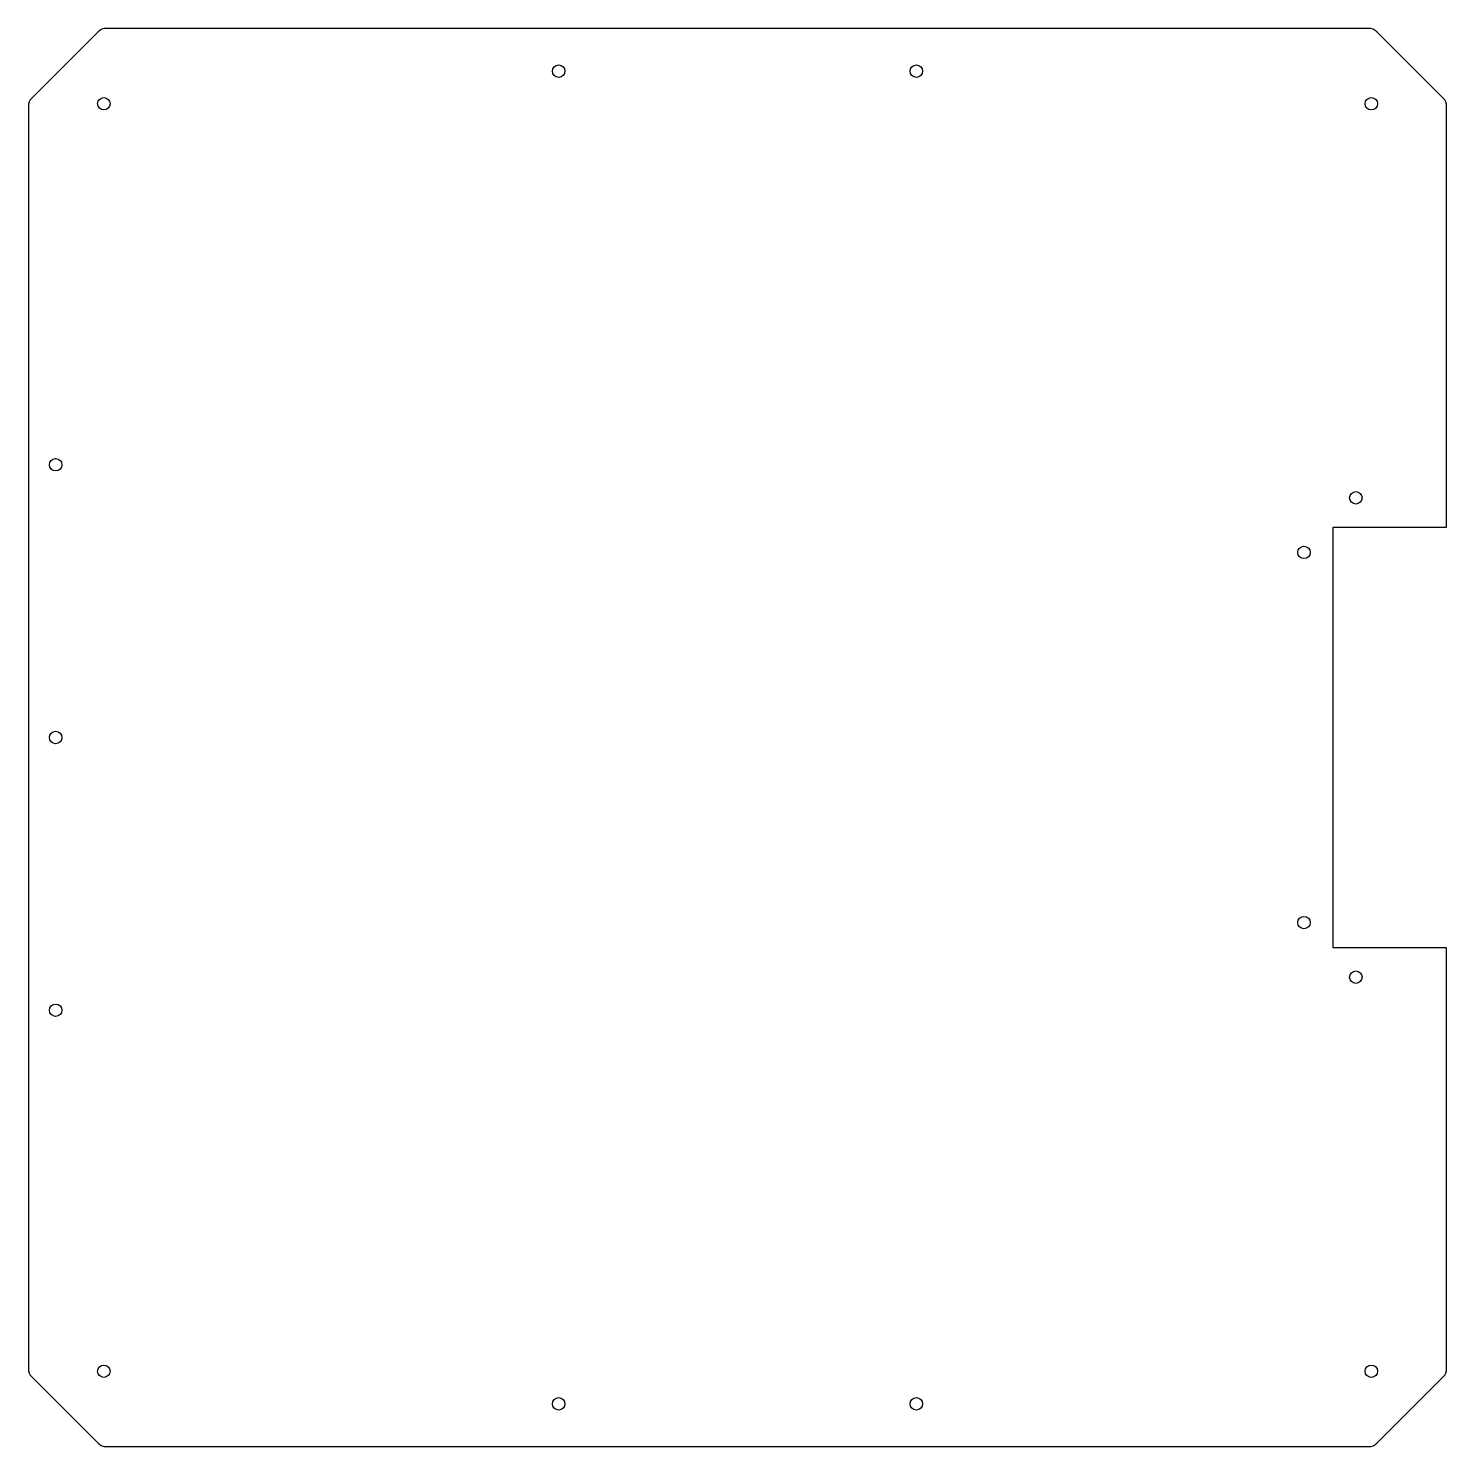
# Model space of a CAD drawing. Header units: millimetres. Extents: x -514 to -150, y -200 to 165.
import ezdxf

# ---------------------------------------------------------------- set-up
doc = ezdxf.new("R2010")
doc.units = ezdxf.units.MM
doc.layers.get('0').update_dxf_attribs({"linetype": 'CONTINUOUS'})

msp = doc.modelspace()

# ---------------------------------------------------------------- linework, layer by layer
msp.add_lwpolyline([(-151.29, -181.58, 0.198912), (-150.41, -179.46), (-150.41, -71.5), (-179.56, -71.5), (-179.56, 36.5), (-150.41, 36.5), (-150.41, 144.46, 0.198912), (-151.29, 146.58), (-168.34, 163.62, 0.198912), (-170.46, 164.5), (-494.37, 164.5, 0.198912), (-496.49, 163.62), (-513.54, 146.58, 0.198912), (-514.41, 144.46), (-514.41, -179.46, 0.198912), (-513.54, -181.58), (-496.49, -198.62, 0.198912), (-494.37, -199.5), (-170.46, -199.5, 0.198912), (-168.34, -198.62)], format="xyb", close=True)
for centre in [(-378.31, 153.5), (-286.51, 153.5), (-495.06, 145.15), (-169.76, 145.15), (-507.41, 52.5), (-173.72, 44), (-187.03, 30), (-507.41, -17.5), (-187.03, -65), (-173.72, -79), (-507.41, -87.5), (-495.06, -180.15), (-169.76, -180.15), (-378.31, -188.5), (-286.51, -188.5)]:
    msp.add_circle(centre, 1.6)

doc.saveas('drawing.dxf')
